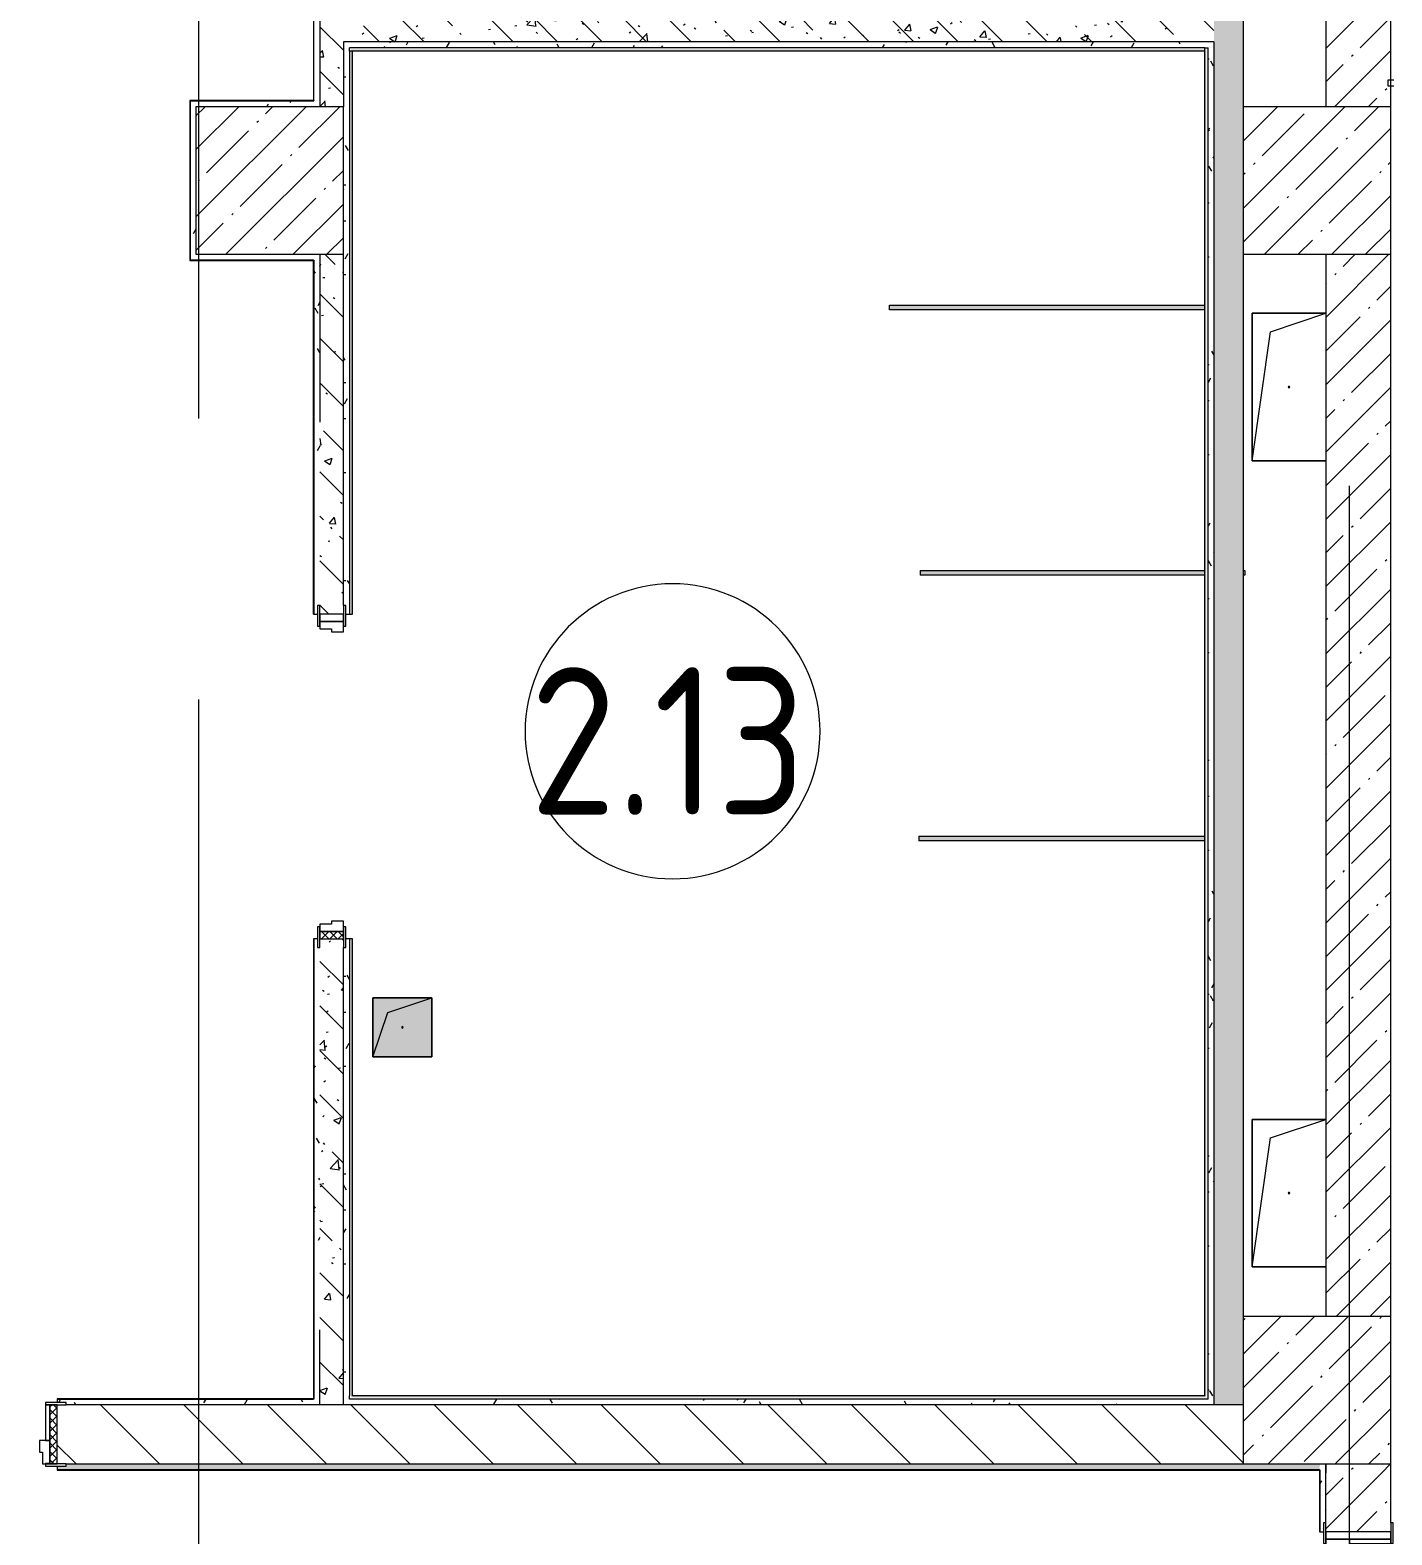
# Model space of a CAD drawing. Header units: millimetres. Extents: x -625 to 415037, y -3642 to 102118.
# Drawn here: x 228860 to 233476, y 92899 to 97999 of the extents above; entities that cross this region are included whole.
import ezdxf

# ---------------------------------------------------------------- set-up
doc = ezdxf.new("R2010")
doc.units = ezdxf.units.MM
doc.linetypes.add('Осевая', pattern=[6350, 1270, -952.5, 3175, -952.5])
for name, color, linetype, lineweight in [('A-AREA-IDEN', 7, 'Continuous', 9), ('A-DOOR-FRAM-2', 7, 'Continuous', 5), ('A-GENM', 7, 'Continuous', 9), ('A-WALL', 7, 'Continuous', 5), ('I-WALL', 7, 'Continuous', 5), ('S-COLS', 7, 'Continuous', 9), ('S-COLS-1', 7, 'Continuous', 5), ('Оси', 7, 'Continuous', 9), ('Оси-2', 7, 'Осевая', 9)]:
    doc.layers.add(name, color=color, linetype=linetype, lineweight=lineweight)
doc.layers.add('A-AREA-PATT-2', color=7, linetype='Continuous', lineweight=5, true_color=0xcde0ef, transparency=1)
for name, color, linetype, lineweight, true_color in [('A-DOOR-1', 7, 'Continuous', 5, 0xc0c0c0), ('A-DOOR-FRAM-1', 7, 'Continuous', 5, 0xc0c0c0), ('A-WALL-1', 9, 'Continuous', 5, 0x808080), ('A-WALL-FNSH-1', 9, 'Continuous', 5, 0x808080)]:
    doc.layers.add(name, color=color, linetype=linetype, lineweight=lineweight, true_color=true_color)
doc.layers.get('A-DOOR-1').off()
doc.styles.add('GOST Common', font='', dxfattribs={"width": 0.9, "height": 500})
doc.styles.get('GOST Common').set_extended_font_data('GOST Common')
pattern_1 = [(45, (148772.12, 0), (-114.04925, 114.04925), []), (45, (148886.17, 0), (-114.04925, 114.04925), [201.612, -40.322, 6.706, -33.617])]
pattern_2 = [(135, (148772.12, 0), (-150.8683, -150.8683), [213.36, -35.56, 7.112, -35.56]), (135, (148772.12, 150.77), (-150.8683, -150.8683), []), (50, (148772.12, 0), (255.05767, -22.3145), [26.67, -293.37]), (355, (148772.12, 0), (-49.3404, 267.47914), [21.336, -234.696]), (100.451, (148793.38, -1.86), (205.7195, 245.16356), [22.666, -249.326]), (46.184, (148772.12, 71.12), (379.511, -58.86), [40.005, -440.055]), (96.636, (148803.75, 66.2), (332.3634, 346.3991), [33.999, -373.989]), (351.184, (148772.12, 71.12), (332.3669, 346.3953), [32.004, -352.044]), (21, (148807.68, 53.34), (212.26017, -143.1711), [26.67, -293.37]), (326, (148807.68, 53.34), (86.5224, 257.8632), [21.336, -234.696]), (71.451, (148825.37, 41.4), (298.78395, 114.6901), [22.666, -249.326]), (37.5, (148772.12, 0), (4.32385, 118.37751), [6.706, -225.146, 6.706, -231.546, -235.585]), (37.5, (148772.12, 0), (4.32385, 118.37751), [-470.103, 6.706, -228.879]), (7.5, (148772.12, 0), (93.54758, 140.2533), [6.706, -129.134, 6.706, -219.812, -89.789]), (7.5, (148772.12, 0), (93.54758, 140.2533), [-362.356, 6.706, -83.083]), (327.5, (148692.82, 0), (189.82734, -8.02019), [6.706, -82.194, 6.706, -270.662, -368.046]), (327.5, (148692.82, 0), (189.82734, -8.02019), [-366.268, 6.706, -361.34]), (317.5, (148657.26, 0), (207.38114, 35.59764), [6.706, -108.864, 6.706, -177.495, -261.366]), (317.5, (148657.26, 0), (207.38114, 35.59764), [-299.771, 6.706, -254.66])]
pattern_3 = [(0, (148772.123, 0), (243.84, 60.96), [20.117, -162.763, 20.117, -162.763, -975.36]), (0, (148772.123, 0), (243.84, 60.96), [-365.76, 20.117, -345.643, 20.117, -162.763, -426.72]), (0, (148772.123, 0), (243.84, 60.96), [-914.4, 20.117, -101.803, 20.117, -284.683]), (120, (148863.563, 30.48), (-174.71291, 180.691634), [20.117, -162.763, 20.117, -162.763, -975.36]), (120, (148863.563, 30.48), (-174.71291, 180.691634), [-365.76, 20.117, -345.643, 20.117, -162.763, -426.72]), (120, (148863.563, 30.48), (-174.71291, 180.691634), [-914.4, 20.117, -101.803, 20.117, -284.683]), (240, (148894.043, 152.4), (-69.12709, -241.651634), [20.117, -162.763, 20.117, -162.763, -975.36]), (240, (148894.043, 152.4), (-69.12709, -241.651634), [-365.76, 20.117, -345.643, 20.117, -162.763, -426.72]), (240, (148894.043, 152.4), (-69.12709, -241.651634), [-914.4, 20.117, -101.803, 20.117, -284.683])]

# ---------------------------------------------------------------- blocks, each defined once
blk = doc.blocks.new('BSC_Колонна _Прямоугольная - 500х500-23287078-Объем проектирования 2 этажа')
at = {"layer": 'S-COLS-1'}
h = blk.add_hatch(dxfattribs=at)
h.set_pattern_fill('FP_32', color=256, style=0, pattern_type=2)
h.set_pattern_definition([(45, (-84450, -22950), (-114.04925, 114.04925), []), (45, (-84335.95, -22950), (-114.04925, 114.04925), [201.613, -40.323, 6.706, -33.617])])
h.paths.add_polyline_path([(140, -250), (250, -250), (250, 250), (-250, 250), (-249.3, -250), (60, -250)])
for p, q in [((250, 250), (-250, 250)), ((-250, 250), (-250, -250)), ((250, -250), (250, 250)), ((-250, -250), (250, -250))]:
    blk.add_line(p, q, dxfattribs=at)
blk = doc.blocks.new('110_Дверь_СКБ_1Ст_Внутренняя1 - Д-4 1100x2100h_су мгн-V328-Объем проектирования 2 этажа')
at = {"layer": 'A-DOOR-FRAM-2'}
h = blk.add_hatch(dxfattribs=at)
h.set_pattern_fill('FP_200', color=256, style=0, pattern_type=2)
h.set_pattern_definition([(45, (-371.384, 104.685), (-14.1421, 14.1421), []), (135, (-371.384, 104.685), (-14.1421, -14.1421), [])])
h.paths.add_polyline_path([(-537.5, -40), (-512.5, -38.2), (-512.5, 40), (-537.5, 40)])
at = {"layer": 'A-DOOR-FRAM-1'}
for p, q in [((-497.5, 48), (-567.5, 48)), ((-567.5, 48), (-567.5, 40)), ((-567.5, 40), (-497.5, 40)), ((-512.5, 40), (-537.5, 40)), ((-537.5, 40), (-537.5, -40)), ((-487.5, 40), (-512.5, 40)), ((-512.5, 40), (-512.5, -40)), ((-512.5, -40), (-512.5, 40)), ((-497.5, 40), (-512.5, 40)), ((-512.5, 40), (-512.5, 39)), ((-512.5, 39), (-497.5, 39)), ((-497.5, 40), (-497.5, 48)), ((-497.5, 39), (-497.5, 40)), ((-487.5, 0), (-487.5, 40)), ((-477.5, 0), (-487.5, 0)), ((-477.5, -40), (-477.5, 0)), ((512.5, 0), (502.5, 0)), ((502.5, 0), (502.5, -40)), ((512.5, 40), (512.5, 0)), ((537.5, 40), (512.5, 40)), ((592.5, 48), (522.5, 48)), ((522.5, 48), (522.5, 40)), ((537.5, 40), (522.5, 40)), ((522.5, 40), (522.5, 39)), ((522.5, 40), (592.5, 40)), ((522.5, 39), (537.5, 39)), ((537.5, -40), (537.5, 40)), ((562.5, 40), (537.5, 40)), ((537.5, 40), (537.5, -40)), ((537.5, 39), (537.5, 40)), ((562.5, -40), (562.5, 40)), ((592.5, 40), (592.5, 48)), ((-497.5, -40), (-567.5, -40)), ((-567.5, -40), (-567.5, -48)), ((-567.5, -48), (-497.5, -48)), ((-537.5, -40), (-512.5, -40)), ((-497.5, -39), (-512.5, -39)), ((-512.5, -39), (-512.5, -40)), ((-512.5, -40), (-477.5, -40)), ((-512.5, -40), (-497.5, -40)), ((-497.5, -40), (-497.5, -39)), ((-497.5, -48), (-497.5, -40)), ((502.5, -40), (537.5, -40)), ((537.5, -39), (522.5, -39)), ((522.5, -39), (522.5, -40)), ((522.5, -40), (537.5, -40)), ((592.5, -40), (522.5, -40)), ((522.5, -40), (522.5, -48)), ((522.5, -48), (592.5, -48)), ((537.5, -40), (537.5, -39)), ((537.5, -40), (562.5, -40)), ((592.5, -48), (592.5, -40))]:
    blk.add_line(p, q, dxfattribs=at)
blk = doc.blocks.new('110_Дверь_СКБ_1Ст_Внутренняя1 - Д-4 1100x2100h_су мгн-V329-Объем проектирования 2 этажа')
at = {"layer": 'A-DOOR-FRAM-2'}
h = blk.add_hatch(dxfattribs=at)
h.set_pattern_fill('FP_76', color=256, style=0, pattern_type=2)
h.set_pattern_definition([(45, (-371.384, 164.685), (-14.1421, 14.1421), []), (135, (-371.384, 164.685), (-14.1421, -14.1421), [])])
h.paths.add_polyline_path([(-512.5, 100), (-537.5, 100), (-537.5, -100), (-512.5, -99.4), (-512.5, -95.3)])
at = {"layer": 'A-DOOR-FRAM-1'}
for p, q in [((-497.5, 108), (-567.5, 108)), ((-567.5, 108), (-567.5, 100)), ((-497.5, 100), (-497.5, 108)), ((592.5, 108), (522.5, 108)), ((522.5, 108), (522.5, 100)), ((592.5, 100), (592.5, 108)), ((-567.5, 100), (-497.5, 100)), ((-512.5, 100), (-537.5, 100)), ((-537.5, 100), (-537.5, -100)), ((-487.5, 100), (-512.5, 100)), ((-512.5, 100), (-512.5, 20)), ((-512.5, -100), (-512.5, 100)), ((-497.5, 100), (-512.5, 100)), ((-512.5, 100), (-512.5, 99)), ((-512.5, 99), (-497.5, 99)), ((-497.5, 99), (-497.5, 100)), ((-487.5, 60), (-487.5, 100)), ((-477.5, 60), (-487.5, 60)), ((-477.5, 20), (-477.5, 60)), ((512.5, 60), (502.5, 60)), ((502.5, 60), (502.5, 20)), ((512.5, 100), (512.5, 60)), ((537.5, 100), (512.5, 100)), ((537.5, 100), (522.5, 100)), ((522.5, 100), (522.5, 99)), ((522.5, 100), (592.5, 100)), ((522.5, 99), (537.5, 99)), ((537.5, 20), (537.5, 100)), ((562.5, 100), (537.5, 100)), ((537.5, 100), (537.5, -100)), ((537.5, 99), (537.5, 100)), ((562.5, -100), (562.5, 100)), ((-512.5, 20), (-477.5, 20)), ((-497.5, 20), (-512.5, 20)), ((-512.5, 20), (-512.5, -100)), ((-497.5, -100), (-497.5, 20)), ((502.5, 20), (537.5, 20)), ((537.5, 20), (522.5, 20)), ((522.5, 20), (522.5, -100)), ((537.5, -100), (537.5, 20)), ((-497.5, -100), (-567.5, -100)), ((-567.5, -100), (-567.5, -108)), ((-537.5, -100), (-512.5, -100)), ((-512.5, -100), (-497.5, -100)), ((-497.5, -108), (-497.5, -100)), ((522.5, -100), (537.5, -100)), ((592.5, -100), (522.5, -100)), ((522.5, -100), (522.5, -108)), ((537.5, -100), (562.5, -100)), ((592.5, -108), (592.5, -100)), ((-567.5, -108), (-497.5, -108)), ((522.5, -108), (592.5, -108))]:
    blk.add_line(p, q, dxfattribs=at)
blk = doc.blocks.new('131_Сантехническая перегородка - СП-2-29831410-Объем проектирования 2 этажа')
at = {"layer": 'A-GENM'}
for p, q in [((31, 8), (1100, 8)), ((1100, 8), (1100, -8)), ((1100, -8), (31, -8))]:
    blk.add_line(p, q, dxfattribs=at)
blk = doc.blocks.new('131_Сантехническая перегородка - СП-2-16286057-Объем проектирования 2 этажа')
at = {"layer": 'A-GENM'}
for p, q in [((0, 8), (964.7, 8)), ((0, 8), (0, -8)), ((1095.7, 8), (1100, 8)), ((1100, 8), (1100, -8)), ((964.7, -8), (0, -8)), ((1100, -8), (1095.7, -8))]:
    blk.add_line(p, q, dxfattribs=at)
blk = doc.blocks.new('131_Сантехническая перегородка - СП-2-V333-Объем проектирования 2 этажа')
at = {"layer": 'A-GENM'}
for p, q in [((0, 8), (969.7, 8)), ((0, 8), (0, -8)), ((969.7, -8), (0, -8))]:
    blk.add_line(p, q, dxfattribs=at)
blk = doc.blocks.new('110_Дверь_СКБ_1Ст_Внутренняя1 - Д-4 _л_ 1100x2100h_су мгн-32399982-Объем проектирования 2 этажа')
at = {"layer": 'A-DOOR-FRAM-2'}
h = blk.add_hatch(dxfattribs=at)
h.set_pattern_fill('FP_86', color=256, style=0, pattern_type=2)
h.set_pattern_definition([(45, (-371.384, 174.685), (-14.1421, 14.1421), []), (135, (-371.384, 174.685), (-14.1421, -14.1421), [])])
h.paths.add_polyline_path([(-537.5, -110), (-512.5, -110), (-512.5, 110), (-537.5, 110), (-537.5, -82)])
at = {"layer": 'A-DOOR-FRAM-1'}
for p, q in [((-497.5, 118), (-567.5, 118)), ((-567.5, 118), (-567.5, 110)), ((-567.5, 110), (-497.5, 110)), ((-512.5, 110), (-537.5, 110)), ((-537.5, 110), (-537.5, -110)), ((-487.5, 110), (-512.5, 110)), ((-512.5, 110), (-512.5, 30)), ((-512.5, -110), (-512.5, 110)), ((-497.5, 110), (-512.5, 110)), ((-512.5, 110), (-512.5, 109)), ((-512.5, 109), (-497.5, 109)), ((-497.5, 110), (-497.5, 118)), ((-497.5, 109), (-497.5, 110)), ((-487.5, 70), (-487.5, 110)), ((512.5, 110), (512.5, 70)), ((537.5, 110), (512.5, 110)), ((592.5, 118), (522.5, 118)), ((522.5, 118), (522.5, 110)), ((537.5, 110), (522.5, 110)), ((522.5, 110), (522.5, 109)), ((522.5, 110), (592.5, 110)), ((522.5, 109), (537.5, 109)), ((537.5, 30), (537.5, 110)), ((562.5, 110), (537.5, 110)), ((537.5, 110), (537.5, -110)), ((537.5, 109), (537.5, 110)), ((562.5, -110), (562.5, 110)), ((592.5, 110), (592.5, 118)), ((-477.5, 70), (-487.5, 70)), ((-477.5, 30), (-477.5, 70)), ((512.5, 70), (502.5, 70)), ((502.5, 70), (502.5, 30)), ((-512.5, 30), (-477.5, 30)), ((-497.5, 30), (-512.5, 30)), ((-512.5, 30), (-512.5, -110)), ((-497.5, -110), (-497.5, 30)), ((502.5, 30), (537.5, 30)), ((537.5, 30), (522.5, 30)), ((522.5, 30), (522.5, -110)), ((537.5, -110), (537.5, 30)), ((-497.5, -110), (-567.5, -110)), ((-567.5, -110), (-567.5, -118)), ((-567.5, -118), (-497.5, -118)), ((-537.5, -110), (-512.5, -110)), ((-512.5, -110), (-497.5, -110)), ((-497.5, -118), (-497.5, -110)), ((522.5, -110), (537.5, -110)), ((592.5, -110), (522.5, -110)), ((522.5, -110), (522.5, -118)), ((522.5, -118), (592.5, -118)), ((537.5, -110), (562.5, -110)), ((592.5, -118), (592.5, -110))]:
    blk.add_line(p, q, dxfattribs=at)
blk = doc.blocks.new('GM_Отверстие прямоугольное _в плите_ - Отверстие-V379-Объем проектирования 2 этажа')
at = {"layer": 'A-GENM'}
for p, q in [((-100, -100), (-100, 100)), ((-100, 100), (100, 100)), ((100, 100), (-100, 100)), ((-100, 100), (-100, -100)), ((-50, 50), (100, 100)), ((100, 100), (100, -100)), ((100, -100), (100, 100)), ((-100, -100), (-50, 50)), ((100, -100), (-100, -100)), ((-100, -100), (100, -100))]:
    blk.add_line(p, q, dxfattribs=at)
for start, end in [(360, 180), (180, 360)]:
    blk.add_arc((0, 0), 2.5, start, end, dxfattribs=at)
blk = doc.blocks.new('GM_Отверстие прямоугольное _в плите_ - Отверстие-21613015-Объем проектирования 2 этажа')
at = {"layer": 'A-GENM'}
for p, q in [((-125, -250), (-125, 250)), ((-125, 250), (125, 250)), ((125, 250), (-125, 250)), ((-125, 250), (-125, -250)), ((-62.5, 187.5), (125, 250)), ((-125, -250), (-62.5, 187.5)), ((125, -250), (-125, -250)), ((-125, -250), (125, -250))]:
    blk.add_line(p, q, dxfattribs=at)
for start, end in [(360, 180), (180, 360)]:
    blk.add_arc((0, 0), 2.5, start, end, dxfattribs=at)
blk = doc.blocks.new('BSC_Колонна _Прямоугольная - 500х500-V395-Объем проектирования 2 этажа')
at = {"layer": 'S-COLS-1'}
h = blk.add_hatch(dxfattribs=at)
h.set_pattern_fill('FP_137', color=256, style=0, pattern_type=2)
h.set_pattern_definition([(45, (-84450, -18850), (-114.04925, 114.04925), []), (45, (-84335.95, -18850), (-114.04925, 114.04925), [201.613, -40.323, 6.706, -33.617])])
h.paths.add_polyline_path([(34.2, -250), (250, -250), (250, 250), (-250, 250), (-250, -250), (30, -250)])
for p, q in [((250, 250), (-250, 250)), ((-250, 250), (-250, -250)), ((250, -250), (250, 250)), ((-250, -250), (250, -250))]:
    blk.add_line(p, q, dxfattribs=at)
blk = doc.blocks.new('BSC_Колонна _Прямоугольная - 500х500-V396-Объем проектирования 2 этажа')
at = {"layer": 'S-COLS-1'}
h = blk.add_hatch(dxfattribs=at)
h.set_pattern_fill('FP_138', color=256, style=0, pattern_type=2)
h.set_pattern_definition([(45, (-80900, -22950), (-114.04925, 114.04925), []), (45, (-80785.95, -22950), (-114.04925, 114.04925), [201.613, -40.323, 6.706, -33.617])])
h.paths.add_polyline_path([(202.8, -250), (250, -250), (250, 250), (-250, 250), (-250, -250), (170, -250)])
for p, q in [((250, 250), (-250, 250)), ((-250, 250), (-250, -250)), ((250, -250), (250, 250)), ((-250, -250), (250, -250))]:
    blk.add_line(p, q, dxfattribs=at)
blk = doc.blocks.new('Марка_Помещения - Номер-25198446-Объем проектирования 2 этажа')
at = {"layer": 'A-AREA-IDEN'}
for start, end in [(360, 180), (180, 360)]:
    blk.add_arc((0, 0), 2.5, start, end, dxfattribs=at)
blk = doc.blocks.new('2floor')
at = {"layer": 'A-AREA-PATT-2'}
h = blk.add_hatch(color=256, dxfattribs=at)
h.paths.add_polyline_path([(231998.7, 18825.5), (232847.3, 18825.5), (232847.3, 23394.5), (229947.6, 23394.5), (229947.6, 21480), (229953.1, 21480), (229953.1, 23389), (232841.8, 23389), (232841.8, 22528), (231772.8, 22528), (231772.8, 22512), (232841.8, 22512), (232841.8, 21628), (231877.1, 21628), (231877.1, 21612), (232841.8, 21612), (232841.8, 20728), (231872.1, 20728), (231872.1, 20712), (232841.8, 20712), (232841.8, 18831), (229953.1, 18831), (229953.1, 20380), (229947.6, 20380), (229947.6, 18825.5), (231997.2, 18825.5)])
h.paths.add_polyline_path([(230222.1, 19980), (230222.1, 20180), (230022.1, 20180), (230022.1, 19980)])
at = {"layer": 'I-WALL'}
h = blk.add_hatch(dxfattribs=at)
h.set_pattern_fill('FP_41', color=256, style=0, pattern_type=2)
h.set_pattern_definition(pattern_2)
h.paths.add_polyline_path([(232972.1, 18800), (232972.1, 26900), (232872.8, 26900), (232872.8, 18800)])
h = blk.add_hatch(dxfattribs=at)
h.set_pattern_fill('FP_191', color=256, style=0, pattern_type=2)
h.set_pattern_definition(pattern_3)
h.paths.add_polyline_path([(229842.1, 23200), (229840.5, 23570), (229834.1, 23570), (229834.1, 23600), (229822.1, 23600), (229823.1, 23220), (229830.5, 23212.3)])
h.paths.add_polyline_path([(229842.1, 23200), (229822.1, 23220), (229822.1, 23200), (229830.5, 23200)])
h.paths.add_polyline_path([(229822.1, 24700), (229834.1, 24700), (229834.1, 24730), (229842.1, 24730), (229842.1, 26600), (229822.1, 26600), (229822.1, 24770.6)])
h = blk.add_hatch(dxfattribs=at)
h.set_pattern_fill('FP_41', color=256, style=0, pattern_type=2)
h.set_pattern_definition(pattern_2)
h.paths.add_polyline_path([(229842.1, 23200), (229922.1, 23200), (229922.1, 23600), (229842.1, 23600), (229842.1, 23389)])
h.paths.add_polyline_path([(229922.1, 24700), (229922.1, 26600), (229842.1, 26600), (229842.1, 24700)])
h = blk.add_hatch(dxfattribs=at)
h.set_pattern_fill('FP_1', color=256, style=0, pattern_type=2)
h.set_pattern_definition(pattern_1)
h.paths.add_polyline_path([(233263.5, 18570), (233472.1, 18570), (233472.1, 18600), (233252.1, 18600), (233252.1, 18570)])
h.paths.add_polyline_path([(233472.1, 19100), (233472.1, 22700), (233252.1, 22700), (233252.1, 19100), (233282.1, 19100)])
h.paths.add_polyline_path([(233376.2, 23200), (233472.1, 23200), (233472.1, 26600), (233252.1, 26600), (233253, 23200), (233282.1, 23200)])
h = blk.add_hatch(dxfattribs=at)
h.set_pattern_fill('FP_41', color=256, style=0, pattern_type=2)
h.set_pattern_definition(pattern_2)
h.paths.add_polyline_path([(232197.2, 23420), (232872.8, 23420), (232871.1, 23500), (229922.1, 23499.8), (229922.1, 23420), (231998.7, 23420)])
h = blk.add_hatch(dxfattribs=at)
h.set_pattern_fill('FP_191', color=256, style=0, pattern_type=2)
h.set_pattern_definition(pattern_3)
h.paths.add_polyline_path([(231550.1, 23400), (232852.8, 23400), (232852.8, 23420), (229922.1, 23420), (229922.1, 23400), (230827.3, 23400)])
h = blk.add_hatch(dxfattribs=at)
h.set_pattern_fill('FP_191', color=256, style=0, pattern_type=2)
h.set_pattern_definition(pattern_3)
h.paths.add_polyline_path([(232852.8, 18800), (232872.8, 18800), (232872.8, 23420), (232852.8, 23420), (232852.8, 18810.7)])
h = blk.add_hatch(dxfattribs=at)
h.set_pattern_fill('FP_191', color=256, style=0, pattern_type=2)
h.set_pattern_definition(pattern_3)
h.paths.add_polyline_path([(229942.1, 18800), (229942.1, 20380), (229930.1, 20380), (229930.1, 20350), (229922.1, 20350), (229922.1, 18800)])
h.paths.add_polyline_path([(229942.1, 21480), (229942.1, 23400), (229922.1, 23400), (229922.1, 21510), (229930.1, 21510), (229930.1, 21480)])
h = blk.add_hatch(dxfattribs=at)
h.set_pattern_fill('FP_191', color=256, style=0, pattern_type=2)
h.set_pattern_definition(pattern_3)
h.paths.add_polyline_path([(229402.1, 22700), (229422.1, 22700), (229422, 23220), (229402.1, 23220), (229402.1, 22716.8)])
h = blk.add_hatch(dxfattribs=at)
h.set_pattern_fill('FP_191', color=256, style=0, pattern_type=2)
h.set_pattern_definition(pattern_3)
h.paths.add_polyline_path([(229422.1, 23200), (229822.1, 23200), (229822.1, 23220), (229422.1, 23220)])
h = blk.add_hatch(dxfattribs=at)
h.set_pattern_fill('FP_191', color=256, style=0, pattern_type=2)
h.set_pattern_definition(pattern_3)
h.paths.add_polyline_path([(229842.1, 18820), (229842.1, 20350), (229834.1, 20350), (229834.1, 20380), (229822.1, 20380), (229822.1, 18820)])
h.paths.add_polyline_path([(229822.1, 21480), (229834.1, 21480), (229834.1, 21510), (229842.1, 21510), (229842.1, 22700), (229822.1, 22700), (229822.1, 21755)])
h = blk.add_hatch(dxfattribs=at)
h.set_pattern_fill('FP_41', color=256, style=0, pattern_type=2)
h.set_pattern_definition(pattern_2)
h.paths.add_polyline_path([(229842.1, 18800), (229922.1, 18800), (229922.1, 20380), (229842.1, 20380), (229842.1, 18820)])
h.paths.add_polyline_path([(229842.1, 21480), (229922.1, 21480), (229922.1, 22700), (229842.1, 22700), (229842.1, 21510)])
h = blk.add_hatch(dxfattribs=at)
h.set_pattern_fill('FP_23', color=256, style=0, pattern_type=2)
h.set_pattern_definition([(135, (148772.12, 0), (-141.42136, -141.42136), [])])
h.paths.add_polyline_path([(232872.8, 18600), (232972.1, 18600), (232972.1, 18800), (228952.1, 18800), (228952.1, 18600), (232721.4, 18600)])
h.paths.add_polyline_path([(222312.1, 18600), (222312.1, 18800), (215532.1, 18800), (215532.1, 18600), (220434.9, 18600)])
h.paths.add_polyline_path([(223273.4, 18600), (225012.1, 18600), (225012.1, 18800), (222812.1, 18800), (222812.1, 18600)])
h.paths.add_polyline_path([(226112.1, 18600), (227352.1, 18600), (227352.1, 18800), (226112.1, 18800)])
h = blk.add_hatch(dxfattribs=at)
h.set_pattern_fill('FP_191', color=256, style=0, pattern_type=2)
h.set_pattern_definition(pattern_3)
h.paths.add_polyline_path([(229158.5, 18800), (229841.1, 18800.9), (229821.1, 18820), (228952.1, 18820), (228952.1, 18808), (228982.1, 18808), (228982.1, 18800), (229107.7, 18800)])
h.paths.add_polyline_path([(229842.1, 18800), (229842.1, 18820), (229822.1, 18820), (229841.1, 18801)])
h = blk.add_hatch(dxfattribs=at)
h.set_pattern_fill('FP_191', color=256, style=0, pattern_type=2)
h.set_pattern_definition(pattern_3)
h.paths.add_polyline_path([(232533.3, 18800), (232852.8, 18800), (232850.8, 18820), (229942.1, 18820), (229942.1, 18800), (232197.2, 18800)])
h = blk.add_hatch(dxfattribs=at)
h.set_pattern_fill('FP_191', color=256, style=0, pattern_type=2)
h.set_pattern_definition(pattern_3)
h.paths.add_polyline_path([(228952.1, 18580), (233231.1, 18580), (233232.1, 18600), (228982.1, 18599.9), (228982.1, 18592), (228952.1, 18592)])
h.paths.add_polyline_path([(226216.8, 18580), (227852.1, 18580), (227852.1, 18592), (227822.1, 18592.9), (227822.1, 18600), (226142.1, 18599.7), (226142.1, 18592), (226112.1, 18592), (226112.1, 18580), (226142.1, 18580)])
h.paths.add_polyline_path([(219082.1, 18580), (225012.1, 18580), (225012.1, 18592), (224982.1, 18592.9), (224982.1, 18600), (215532.1, 18600), (215553.1, 18580), (218989.4, 18580)])
h.paths.add_polyline_path([(215537, 18580), (215552.1, 18580), (215532.1, 18600), (215532.1, 18580)])
h = blk.add_hatch(dxfattribs=at)
h.set_pattern_fill('FP_191', color=256, style=0, pattern_type=2)
h.set_pattern_definition(pattern_3)
h.paths.add_polyline_path([(233252.1, 16150), (233251.6, 17240), (233244.1, 17240), (233244.1, 17270), (233232.1, 17270), (233232.1, 16151)])
h.paths.add_polyline_path([(233232.1, 18370), (233244.1, 18370), (233244.1, 18400), (233252.1, 18400), (233252.1, 18600), (233232.1, 18600), (233232.1, 18433)])
h = blk.add_hatch(dxfattribs=at)
h.set_pattern_fill('FP_1', color=256, style=0, pattern_type=2)
h.set_pattern_definition(pattern_1)
h.paths.add_polyline_path([(233472.1, 15530), (233472.1, 17270), (233252.1, 17270), (233252.1, 15650), (233429.5, 15650), (233444.1, 15608.9)])
h.paths.add_polyline_path([(233252.1, 18370), (233472.1, 18370), (233472.1, 18570), (233252.1, 18570), (233252.1, 18400)])
at = {"layer": 'A-WALL'}
for p, q in [((229842.1, 23570), (229842.1, 23200)), ((232872.8, 23420), (229922.1, 23420)), ((229922.1, 23420), (229922.1, 23200)), ((232872.8, 23420), (232872.8, 18800)), ((232852.8, 18820), (232852.8, 23400)), ((229422.1, 23220), (229822.1, 23220)), ((229842.1, 22700), (229842.1, 22131.1)), ((229922.1, 21510), (229922.1, 22700)), ((229822.1, 22680), (229822.1, 21480)), ((229922.1, 18800), (229922.1, 20350)), ((229842.1, 18800), (229842.1, 19054.4)), ((229842.1, 18800), (228982.1, 18800)), ((228982.1, 18600), (232972.1, 18600)), ((233232.1, 18580), (233232.1, 18370)), ((233252.1, 18600), (233252.1, 18570)), ((233252.1, 18400), (233252.1, 18600))]:
    blk.add_line(p, q, dxfattribs=at)
at = {"layer": 'A-WALL-1'}
for p, q in [((232972.8, 23200), (232972.8, 26900)), ((233472.1, 23200), (233472.1, 26600)), ((233252.1, 26400), (233252.1, 23200)), ((229942.1, 23389), (229942.1, 23400)), ((232841.8, 23400), (232852.8, 23400)), ((233482.1, 23290.5), (233462.1, 23290.5)), ((233462.1, 23290.5), (233462.1, 23270.5)), ((233462.1, 23270.5), (233482.1, 23270.5)), ((229402.1, 23220), (229402.1, 22680)), ((229822.1, 23221), (229822.1, 23220)), ((232972.8, 19100), (232972.8, 22700)), ((233252.1, 22700), (233252.1, 19100)), ((233472.1, 19100), (233472.1, 22700)), ((229821.1, 22680), (229822.1, 22680)), ((229822.1, 21480), (229834.1, 21480)), ((229930.1, 21480), (229942.1, 21480)), ((229834.1, 20380), (229822.1, 20380)), ((229822.1, 20380), (229822.1, 18820)), ((229942.1, 20380), (229930.1, 20380)), ((229942.1, 18820), (229942.1, 18831)), ((228952.1, 18820), (228952.1, 18808)), ((229822.1, 18820), (229821.1, 18820)), ((232972.1, 18800), (229842.1, 18800)), ((232852.8, 18820), (229942.1, 18820)), ((228952.1, 18592), (228952.1, 18580)), ((233231.1, 18580), (233232.1, 18580)), ((233472.1, 18570), (233472.1, 18600)), ((233472.1, 18400), (233472.1, 18570)), ((233232.1, 18370), (233244.1, 18370))]:
    blk.add_line(p, q, dxfattribs=at)
at = {"layer": 'A-WALL-FNSH-1'}
for p, q in [((229821.1, 23600), (229821.1, 23221)), ((229822.1, 23221), (229822.1, 23600)), ((232841.8, 23400), (229942.1, 23400)), ((229942.1, 23389), (229942.1, 21480)), ((232841.8, 23389), (229942.1, 23389)), ((229953.1, 21480), (229953.1, 23389)), ((232841.8, 18831), (232841.8, 23400)), ((229401.1, 23221), (229401.1, 22679)), ((229821.1, 23221), (229401.1, 23221)), ((229402.1, 23220), (229422.1, 23220)), ((229401.1, 22679), (229821.1, 22679)), ((229821.1, 22680), (229402.1, 22680)), ((229821.1, 21480), (229821.1, 22680)), ((229821.1, 21480), (229822.1, 21480)), ((229942.1, 21480), (229953.1, 21480)), ((229822.1, 20380), (229821.1, 20380)), ((229821.1, 20380), (229821.1, 18821)), ((229942.1, 20380), (229942.1, 18831)), ((229953.1, 20380), (229942.1, 20380)), ((229953.1, 18831), (229953.1, 20380)), ((229821.1, 18821), (228952.1, 18821)), ((228952.1, 18821), (228952.1, 18820)), ((232841.8, 18831), (229953.1, 18831)), ((228952.1, 18820), (229821.1, 18820)), ((233231.1, 18580), (228952.1, 18580)), ((228952.1, 18580), (228952.1, 18579)), ((228952.1, 18579), (233231.1, 18579)), ((233231.1, 18579), (233231.1, 18370)), ((233231.1, 18370), (233232.1, 18370))]:
    blk.add_line(p, q, dxfattribs=at)
at = {"layer": 'Оси'}
for p, q in [((229432.1, 22390.1), (229432.1, 27390.1)), ((233332.1, 16915.1), (233332.1, 21915.1))]:
    blk.add_line(p, q, dxfattribs=at)
at = {"layer": 'Оси-2'}
blk.add_line((229432.1, 3093.7), (229432.1, 22390.1), dxfattribs=at)
at = {"layer": 'A-AREA-IDEN', "xscale": 199.9999999999999, "yscale": 199.9999999999999, "zscale": 199.9999999999999}
blk.add_blockref('Марка_Помещения - Номер-25198446-Объем проектирования 2 этажа', (231037.8, 21083.3), dxfattribs=at)
at = {"layer": 'A-DOOR-1'}
for name, p, rotation in [('110_Дверь_СКБ_1Ст_Внутренняя1 - Д-4 1100x2100h_су мгн-V328-Объем проектирования 2 этажа', (229882.1, 20917.5), 89.99999999999984), ('110_Дверь_СКБ_1Ст_Внутренняя1 - Д-4 1100x2100h_су мгн-V329-Объем проектирования 2 этажа', (228414.6, 18700), 180), ('110_Дверь_СКБ_1Ст_Внутренняя1 - Д-4 _л_ 1100x2100h_су мгн-32399982-Объем проектирования 2 этажа', (233362.1, 17807.5), 89.9999999999999)]:
    blk.add_blockref(name, p, dxfattribs=dict(at, rotation=rotation))
at = {"layer": 'A-GENM', "rotation": 180}
blk.add_blockref('131_Сантехническая перегородка - СП-2-29831410-Объем проектирования 2 этажа', (232872.8, 22520), dxfattribs=at)
at = {"layer": 'A-GENM'}
for name, p in [('GM_Отверстие прямоугольное _в плите_ - Отверстие-21613015-Объем проектирования 2 этажа', (233127.1, 22250)), ('131_Сантехническая перегородка - СП-2-16286057-Объем проектирования 2 этажа', (231877.1, 21620)), ('131_Сантехническая перегородка - СП-2-V333-Объем проектирования 2 этажа', (231872.1, 20720)), ('GM_Отверстие прямоугольное _в плите_ - Отверстие-V379-Объем проектирования 2 этажа', (230122.1, 20080)), ('GM_Отверстие прямоугольное _в плите_ - Отверстие-21613015-Объем проектирования 2 этажа', (233127.1, 19518))]:
    blk.add_blockref(name, p, dxfattribs=at)
at = {"layer": 'S-COLS'}
for name, p in [('BSC_Колонна _Прямоугольная - 500х500-V396-Объем проектирования 2 этажа', (229672.1, 22950)), ('BSC_Колонна _Прямоугольная - 500х500-23287078-Объем проектирования 2 этажа', (233222.1, 22950)), ('BSC_Колонна _Прямоугольная - 500х500-V395-Объем проектирования 2 этажа', (233222.1, 18850))]:
    blk.add_blockref(name, p, dxfattribs=at)
at = {"layer": 'A-AREA-IDEN', "insert": (230554.1, 21300.4), "char_height": 500, "width": 1212.151, "attachment_point": 1, "style": 'GOST Common'}
blk.add_mtext('2.13', dxfattribs=at)

msp = doc.modelspace()

# ---------------------------------------------------------------- block references
msp.add_blockref('2floor', (0, 74539.4))

doc.saveas('drawing.dxf')
